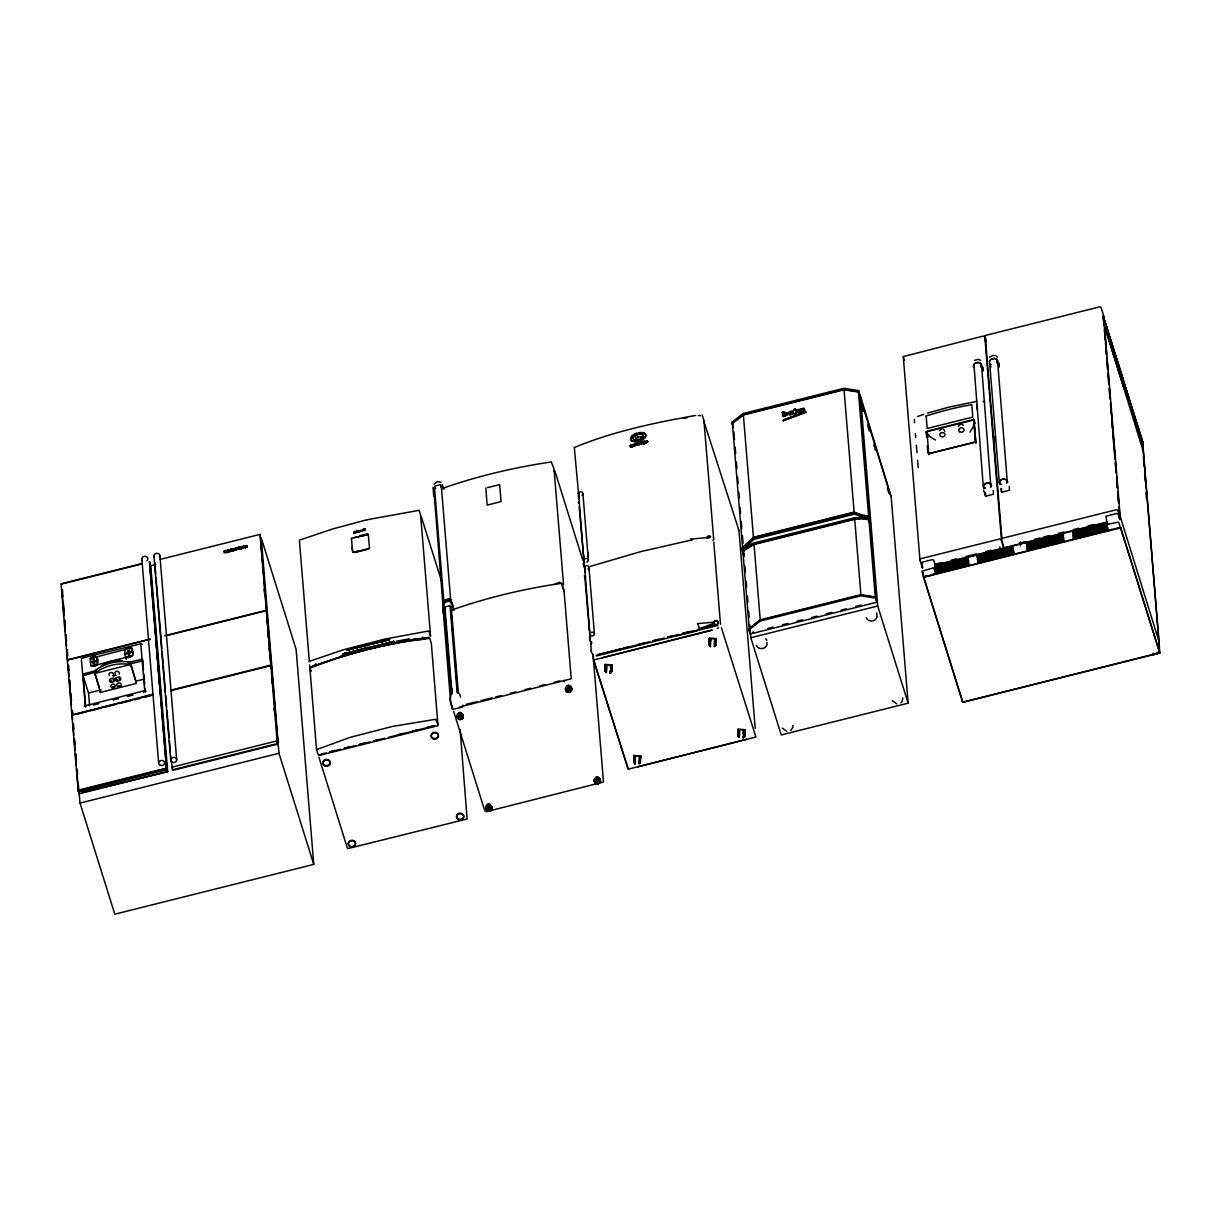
<?xml version="1.0" encoding="UTF-8"?>
<svg xmlns="http://www.w3.org/2000/svg" width="1221" height="1221" viewBox="0 0 1221 1221"><rect width="100%" height="100%" fill="white"/><g stroke="black" fill="none" stroke-linecap="round" stroke-linejoin="round"><path stroke-width="1.5" d="M585.088 572.374L584.6 566.697L584.783 572.267M635.683 444.154C632.219 445.39 636.233 442.643 636.095 445.131M636.141 444.719L635.653 443.971M643.543 444.169L643.696 443.788A1.664 0.839 -17.5 0 0 644.215 443.696L644.322 444.001A2.045 1.038 -17.5 0 1 643.543 444.169L643.879 441.147L644.627 440.964L643.986 441.926L644.688 441.163M579.365 503.495L578.403 502.365M605.601 670.894C605.799 675.991 606.806 664.178 605.845 667.353M714.941 641.59L715.262 640.43L715.628 645.466L715.75 638.842L709.66 638.491L709.813 646.291L710.225 640.14M738.43 735.698C738.568 740.628 739.667 729.639 738.69 731.99M633.287 445.146L634.355 445.894M579.029 502.915L578.8 502.365M584.63 575.656L585.103 577.716L584.371 575.64M581.913 495.177A2.167 1.847 -4.7 0 0 581.822 492.032A2.167 1.847 -4.7 0 0 578.586 493.605L583.882 561.156M606.089 670.955C606.257 677.792 607.554 662.637 606.333 667.215M610.317 667.215L610.653 666.025L610.759 672.817M738.919 735.744C739.041 742.292 740.353 728.571 739.254 731.41M630.677 445.421C633.989 444.307 629.96 447.435 631.99 445.268C635.225 447.832 628.021 446.642 631.44 446.917A3.297 1.679 -17.5 0 0 631.99 446.779L632.386 445.314M610.042 670.909L610.179 673.366M583.699 555.234L584.111 561.126A1.984 1.694 -4.7 0 0 584.401 561.95L583.546 562.973A15.11 12.927 -4.7 0 0 584.233 567.017M245.497 547.512L245.528 545.924M640.384 756.12L640.262 762.743L640.384 756.12L634.31 755.768L634.447 763.568L634.874 757.463M589.56 637.606L590.231 640.17L589.453 637.759M641.62 442.78L640.918 442.475L641.101 444.2L641.605 443.086M644.673 443.07L644.719 443.757M1020.344 545.802L1020.481 542.002M639.377 444.352C636.874 443.223 642.2 444.169 639.804 444.551A2.076 1.053 -17.5 0 1 639.163 444.703L638.583 444.703A1.633 0.824 -17.5 0 1 638.156 444.368A2.335 1.19 -17.5 0 1 638.125 444.001A2.228 1.129 -17.5 0 1 638.156 443.711L638.247 443.711M647.618 441.666L645.604 441.773L646.626 442.261M240.323 548.595L240.201 546.947L238.965 547.252L239.072 548.611M634.844 761.187L634.951 764.178L635.469 756.928M126.297 659.279L125.778 657.615L130.891 656.562A2.106 1.068 -17.4 0 0 132.83 654.96L132.402 648.931A2.534 1.282 -17.4 0 0 129.853 648.244L90.339 658.546M639.422 760.866L639.483 763.858L639.911 757.753L638.797 763.736M639.453 760.622L639.132 757.707M743.925 731.425L743.574 737.606L744.001 731.501M743.543 734.37L743.497 730.845L742.979 733.76M591.056 650.946C591.239 639.163 588.72 636.324 590.262 638.751M1154.15 654.487L1159.813 652.838L1142.612 441.62L1103.158 316.224M433.073 487.21L433.73 495.985M1159.37 646.001L1142.474 441.361L1103.158 316.239L1104.15 325.03M92.247 659.432L94.399 658.653M578.662 498.382L578.54 492.887L578.54 498.565M589.27 629.12L590.17 634.92A1.984 1.694 -4.7 0 0 590.46 635.744L589.835 637.133A15.049 12.866 -4.7 0 0 590.354 640.506M743.528 734.66L743.07 738.14L742.856 736.919M713.69 539.3L712.85 540.415M805.967 412.011L783.607 419.871L783.241 420.833M149.695 567.017L149.969 563.263L166.941 769.734L78.526 791.864L76.648 769.138M715.262 644.093L714.85 646.581M583.974 559.813L583.623 562.866M639.88 436.92L640.704 436.889M633.043 446.565L632.982 444.475L632.264 445.283M634.355 761.187L633.791 762.347L633.943 755.478L640.689 755.86L640.415 762.362M610.622 670.97L610.225 673.366M632.341 445.573L630.799 446.627A1.633 0.839 -17.5 0 1 630.387 446.291L630.295 446.001A2.289 1.16 -17.5 0 1 630.295 445.741A1.694 0.87 -17.5 0 1 630.601 445.253L630.967 444.993M589.285 629.563L584.737 575.656M93.101 662.911L94.917 662.576M93.559 658.867L94.154 659.401M710.347 641.697L710.729 639.545M1119.092 506.898L1119.611 514.529L1158.531 639.987M591.071 644.078L590.598 641.208M234.325 548.58L236.981 548.458L235.622 548.504M457.097 716.681L457.387 714.499L460.515 713.095L462.591 714.071L463.324 717.261L462.118 719.077L459.798 719.657L457.081 716.513M487.286 810.851L485.729 808.012C490.811 795.634 496.123 817.795 485.821 809.233L485.668 806.974L485.821 809.233M566.987 688.446L568.192 687.286L570.268 687.454L571.749 689.056L571.428 691.117L569.505 692.414L567.124 692.185L565.552 689.392M595.772 783.699L594.261 780.845L595.772 783.699C599.023 785.393 602.09 781.028 599.694 778.433M605.219 664.438L605.051 671.306L605.219 664.438L611.965 664.819L611.843 671.733L611.66 665.079L605.57 664.728L605.219 668.009M611.66 665.079L611.523 671.718L611.965 664.819M634.31 755.768L634.218 762.316M640.323 759.218L640.689 755.86M709.309 638.201L709.142 645.07L709.309 638.201L716.055 638.583L715.888 645.451L715.582 644.032M709.66 638.491L709.538 645.115L710.164 640.109M715.399 642.109L715.75 638.842M715.689 641.941L716.055 638.583M744.779 729.624L744.657 736.522L744.779 729.624L738.033 729.242L737.927 736.141M744.474 729.883L744.352 736.507L744.474 729.883L738.4 729.532L738.262 736.156L738.033 729.242M1159.919 652.716L962.835 702.304L923.534 576.648M487.973 808.424C489.728 803.204 488.079 813.155 486.858 805.188M634.126 445.177L635.515 444.49M584.081 566.346L583.928 564.026L584.172 566.376A15.049 12.866 -4.7 0 1 583.76 563.339L584.233 561.294M590.14 639.636L589.957 637.255M635.729 438.08L636.721 437.729A5.723 2.915 -17.5 0 0 636.706 437.5L636.95 437.591M717.261 623.855A2.213 1.893 -4.7 0 0 717.078 620.68A2.213 1.893 -4.7 0 0 713.781 622.191L697.496 623.626L699.908 629.242L713.4 624.19A2.076 1.77 -4.7 0 1 713.11 623.107L713.812 622.527L713.43 624.175M1143.161 450.122L1142.474 441.361L1103.876 318.376M309.34 661.675L299.374 540.155L333.302 528.769L366.972 519.764M309.279 661.4L343.254 649.786L385.149 639.01L428.052 631.089L429.044 631.364L430.555 636.172M232.173 548.946L232.005 550.015L233.776 548.55L233.974 550.518L232.89 550.778L232.753 549.419L232.463 550.885L231.105 549.862L231.196 551.068C220.055 553.617 230.113 552.991 228.266 550.396L228.113 551.312M1142.948 450.29L1104.807 326.663L1123.763 387.362M226.389 551.388L225.137 551.465M236.523 548.855L235.607 548.84M318.132 754.471L316.529 749.633L309.89 668.131L335.439 658.577L368.94 648.962L401.953 642.093L429.716 638.278L431.349 643.467L437.927 724.923M316.529 749.633L350.381 737.286L392.277 726.48L435.729 719.291L438.034 724.755M225.015 552.182L223.977 551.816M1159.248 650.778L1159.782 653.006L1120.542 527.716L1117.826 528.388L1120.71 527.823L1159.126 650.869M451.968 604.166L450.763 601.892C448.885 597.878 443.681 598.916 442.78 604.517M985.851 339.957L984.782 336.401L985.622 335.378L1099.678 306.837L1100.991 307.31L1103.708 315.827L1120.39 518.727L1117.795 510.424L1116.36 509.737L1002.304 538.278L1001.479 539.545L1004.089 547.832L1107.462 521.962M589.941 634.951L584.661 567.414A2.167 1.847 -4.7 0 1 587.896 565.827A2.167 1.847 -4.7 0 1 587.988 568.986M583.44 554.67L579.212 506.913M82.692 657.966L140.781 643.803L144.704 690.674L85.333 705.769L81.364 659.065L82.738 657.768M583.256 564.651L583.882 566.3L583.638 563.308L584.157 566.01L583.882 565.231M585.088 576.709L585.012 575.747L585.057 577.884M590.308 638.14L590.048 637.362L590.354 638.324M610.927 667.322L610.821 672.786M635.149 757.646L635.378 756.822M91.407 658.134C99.206 650.457 100.641 668.482 92.613 666.132A1.74 0.885 -17.4 0 1 90.858 665.659L90.69 665.491M96.963 660.698L90.43 662.331L96.688 660.683M132.646 651.755C114.789 658.943 136.05 646.199 132.616 654.609A1.999 1.023 -17.4 0 1 130.754 656.135C123.535 662.911 121.917 645.894 129.914 648.488A2.411 1.236 -17.4 0 1 132.356 649.145L132.402 648.931M93.132 659.523L93.59 659.645M714.499 640.43L714.148 646.458M589.911 637.026L590.308 635.103M633.867 762.301L633.943 755.478M783.821 416.376L787.438 414.392M430.57 636.095L420.619 515.079L419.108 510.332L366.972 519.764M1142.215 441.727L1141.849 439.27M457.616 717.475L458.623 719.352M566.101 690.323L567.124 692.185M632.402 446.52L632.371 445.451M487.515 808.088L487.24 804.593M598.229 781.165L595.97 780.967L595.726 777.441M357.57 531.898L358.104 530.601C359.111 535.729 358.623 528.678 361.233 530.952M785.82 414.881C782.615 417.033 787.362 414.56 785.042 413.431M228.083 551.236L228.251 550.35L228.541 551.205M226.831 552.304L227.274 550.183L229.06 549.725L229.914 551.388M232.463 550.885L232.753 549.419M243.986 546.275L244.032 547.359M360.103 530.937L361.233 530.799M360.119 530.86L360.226 531.104A7.662 3.999 -17.6 0 1 360.348 530.738L360.241 530.448A7.647 3.984 -17.8 0 0 360.058 530.814A6.456 3.358 -17.9 0 0 359.92 531.257M452.793 605.402L450.61 599.984L448.916 599.19C443.864 598.626 445.68 603.586 443.131 606.425M631.12 445.787L632.142 446.749M643.421 442.124L642.277 442.292L642.918 443.742L643.177 441.987L640.918 442.475L641.681 442.506M359.371 531.761L361.019 530.662M638.125 443.192L637.454 443.956M645.421 441.453L644.963 442.048A2.335 1.19 -17.5 0 0 644.963 442.338L647.573 441.926L646.703 442.811A2.076 1.053 -17.5 0 1 646.077 442.964L645.497 442.964A1.633 0.824 -17.5 0 1 645.07 442.628A2.335 1.19 -17.5 0 1 645.039 442.246A2.228 1.129 -17.5 0 1 645.054 441.971L646.581 441.575M645.054 442.628L645.039 441.849M354.456 532.478L355.799 532.661L354.899 532.127A4.136 2.152 -17.5 0 1 354.99 532.417L354.639 531.837A6.334 3.312 -17.4 0 0 354.273 532.722L353.693 532.875A7.601 3.968 -17.5 0 1 353.953 532.112L354.884 531.41A6.716 3.51 -17.5 0 1 355.708 532.371M453.937 610.469L452.136 603.937L449.114 600.808C442.506 600.488 441.804 609.035 443.467 613.736L450.61 701.678L452.625 708.104M458.577 716.117L458.394 713.583M487.24 807.615L488.186 803.952M595.726 780.463L595.543 777.93M803.25 410.424L801.724 410.958L801.556 409.691M451.236 693.299L450.045 699.847L452.304 709.462L462.545 707.066L463.125 705.189M585.088 577.121L585.073 578.159L584.89 575.717M443.895 602.045L434.462 487.347L434.966 486.004L440.064 484.722L441.285 485.637L450.854 602.212M440.781 486.996L441.285 485.637M451.404 693.314L444.413 608.317L444.902 606.974L450.015 605.692L451.221 606.608L458.363 693.497M450.732 607.966L451.221 606.608M633.623 445.619L633.714 444.475M443.711 601.755L443.895 603.372M566.208 691.513L565.491 688.339L566.727 686.523M583.699 560.668L583.836 559.539M457.432 714.468L457.707 718.665M458.745 715.079C457.707 718.711 464.255 716.651 461.446 713.354M461.019 719.566L460.928 718.375C465.399 713.751 461.813 719.642 458.531 718.116M485.744 808.195L486.95 806.379L489.27 805.799L489.178 804.608M488.385 806.562L488.553 808.531L489.743 808.333L490.109 804.853M491.59 809.767L491.208 805.585L491.91 807.722M565.582 689.529L566.788 687.728L569.108 687.148L569.017 685.958L566.697 686.507M567.231 687.927C567.979 692.597 571.916 687.423 568.635 685.24M569.978 686.721L568.223 687.896L568.391 689.911M568.833 687.85L568.986 689.834L570.115 688.201M567.017 690.964L569.398 691.178L571.306 689.88L571.581 687.835L570.146 686.263M594.566 778.815L594.856 783.012M594.23 781.028C597.451 774.251 604.273 784.172 595.68 782.463M598.031 779.12C597.527 783.531 600.152 778.815 597.466 778.708L597.283 776.754M600.076 782.615L600.35 780.387M584.065 565.827L584.111 565.186M584.874 576.159L584.92 576.495M578.281 493.192L578.495 493.162A1.984 1.694 -4.7 0 0 578.662 493.788M641.407 436.736L640.628 436.752M973.931 364.407L983.302 486.92M980.951 366.3L981.379 365.338M981.104 366.422L980.814 363.553M989.361 361.431L989.956 360.409M997.114 362.408L997.511 360.409L995.909 358.913M983.424 485.989L984.706 484.188A4.93 4.212 -4.7 0 1 988.583 483.211L990.735 484.157M990.872 486.92L981.501 364.423L979.883 362.927M1006.882 482.906L1007.478 481.883M637.637 443.864L638.064 443.421M638.217 443.528L638.156 444.368M641.62 442.521L641.101 444.2M351.373 538.751L352.167 538.095M450.763 601.892L450.747 599.877L448.977 599.068M90.232 658.638L90.842 665.262A1.633 0.839 -17.4 0 0 92.506 665.704L97.237 664.972L96.566 656.837M799.999 409.997L800.625 409.096M1159.782 653.006L962.697 702.197M637.316 445.161L636.37 443.62L638.262 443.421M596.26 655.189L596.26 656.013L717.78 625.473L717.2 624.786M787.377 414.713L785.011 416.147M633.974 444.703L633.958 445.07M583.882 562.988L584.645 562.103M981.638 366.315L981.073 367.323L981.745 366.086M997.084 363.309L997.755 362.088M990.75 486.782L991.605 485.714M990.887 486.752L991.345 485.729M1006.776 482.768L1007.798 481.73M237.057 549.557L236.721 548.748M369.353 548.305L355.052 552.289M351.556 538.782L352.32 538.156M640.643 444.017L639.27 444.154M223.855 551.205L226.511 551.068L225.015 551.022M645.161 441.971L647.374 441.346M720.482 624.221L713.766 542.032M939.743 430.586L940.139 429.975A2.534 2.167 -4.7 0 1 941.467 429.197M959.065 429.304L959.462 428.693A2.534 2.167 -4.7 0 1 962.377 427.96L963.064 428.296A2.625 2.244 -4.7 0 1 963.842 430.815L962.117 432.188L959.843 431.807M1117.764 527.976L923.549 577.167L926.296 575.9M639.835 443.91L639.712 444.261A2.076 1.053 -17.5 0 1 639.087 444.49M634.462 445.665A1.984 1.007 -17.5 0 0 634.996 445.543L635.439 445.116M355.799 532.661A6.716 3.51 -17.5 0 0 354.975 531.7L354.044 532.402A7.585 3.968 -17.5 0 0 353.785 533.165M644.657 443.559L644.505 440.995M965.613 701.678L962.789 702.228L962.026 700.152L923.503 576.968L923.198 572.603M346.932 650.167L349.847 649.251C353.006 646.687 392.964 639.422 389.667 639.621M969.947 432.142L973.366 426.541L974.022 420.726M983.119 367.246L983.256 370.986M999.144 363.232L999.282 366.972M993.253 490.46L993.421 494.246L985.652 496.184L983.561 490.109M1009.263 486.446L1009.431 490.232L1001.663 492.185L1001.159 488.476M93.986 659.538L93.193 659.218M999.678 483.76L1001.159 484.172M640.582 443.803L639.728 444.352A1.954 0.992 -17.5 0 1 639.102 444.383L638.766 444.52M804.715 410.561L801.22 411.92M634.615 445.299L635.485 444.795L634.401 444.322M805.814 412.118L783.058 420.497M445.329 600.106L442.979 604.517L443.33 611.996M868.665 516.422L861.538 515.323L854.151 512.499L753.479 537.698L742.612 547.97L732.386 423.565L743.375 414.987L844.047 389.774L858.439 392.002L859.569 395.604L869.795 520.024L868.665 516.422L858.439 392.002M434.081 484.004L437.347 481.639L441.086 482.249M636.553 445.344L636.37 443.62L637.377 443.742M707.859 537.881L710.073 537.515A2.213 1.893 -4.7 0 0 707.493 537.927M1142.764 445.344L1142.429 441.651M999.999 483.608L999.846 483.653M630.677 445.177L630.601 445.512A1.816 0.916 -17.5 0 0 630.357 445.955A2.289 1.16 -17.5 0 0 630.372 446.214M797.42 409.661C791.773 414.209 803.876 405.403 797.069 411.492L798.351 412.026M989.544 357.28L993.024 355.372L995.771 355.723M973.793 364.438L974.785 363.568A5.143 4.396 -4.7 0 1 978.738 362.545M989.804 360.439L990.796 359.554A5.143 4.396 -4.7 0 1 994.749 358.547M790.872 730.402L792.963 727.243L792.826 725.427M900.839 702.869L902.258 701.465L902.807 697.893M457.478 715.689L459.691 714.407L459.539 712.438M458.699 715.079L459.707 714.438M487.194 809.615L489.575 809.844L491.498 808.577M599.114 782.142L599.984 781.425M695.649 415.445C654.7 422.725 612.209 431.654 574.328 447.542L578.464 492.933M632.417 445.696L631.501 446.398M792.856 411.355L793.207 412.896C783.913 415.476 796 412.301 792.093 414.377M433.959 491.33L443.65 613.736M638.812 443.65L640.75 443.635L638.797 444.398M803.052 410.867L803.082 409.172L801.831 409.508M554.288 584.508L559.691 582.234L562.332 584.081M485.943 811.767L603.479 782.005L593.04 654.349L593.574 660.118L628.143 768.971L593.62 659.996L711.965 629.975M733.287 427.487L731.867 422.329L743.085 413.522L843.955 388.278L858.638 390.598L859.935 395.787L858.638 390.598M731.959 423.458L743.177 414.652L841.467 390.048L844.047 389.407L858.729 391.727M742.841 551.007L742.2 547.878L753.265 537.377L854.135 512.118L861.629 514.941L868.97 516.132L870.268 521.336M742.292 549.007L753.357 538.507L854.227 513.263L861.736 516.086L869.062 517.277L869.749 519.246L870.451 523.595L869.154 518.406L861.828 517.216L854.593 517.78L753.723 543.024L747.954 545.711M742.383 550.137L743.803 555.296L742.383 550.137L753.891 539.331L854.257 514.209L868.207 518.055L869.031 520.741M742.475 551.266L748.046 546.84L753.83 544.154L852.121 519.551L861.904 518.345L869.245 519.535M748.839 628.739L760.057 619.932L860.912 594.688L875.61 597.008L876.907 602.197L753.128 633.302L750.259 633.897L749.496 631.883L748.839 628.739L748.931 629.868L760.149 621.077L861.019 595.817L875.701 598.137L876.907 602.197M800.365 409.462L801.373 408.684M246.505 545.512L246.963 547.267L245.711 547.435M745.115 547.985L743.467 549.282L743.91 550.732M750.396 632.447L749.267 628.846L742.887 551.358L754.029 544.49L854.7 519.291L861.828 518.711L868.94 519.81L870.069 523.412L876.281 598.992M749.267 628.846L760.256 620.268L859.096 595.527M795.833 412.21L799.633 412.561L795.833 412.21L795.97 413.476L794.291 413.766L795.97 413.476M90.736 658.088L90.4 658.821L91.483 657.768M95.742 670.115L96.734 669.383A41.071 35.134 -4.7 0 1 127.182 661.767L128.464 661.935A3.037 2.595 -4.7 0 1 130.876 663.766L136.477 683.394L100.366 692.429L94.75 672.817A3.037 2.595 -4.7 0 1 95.742 670.115L95.94 672.45A3.037 2.595 -4.7 0 0 94.948 675.137M783.287 420.207L805.188 411.675M94.215 659.065L92.155 659.432M128.174 650.869L127.289 650.961M636.675 437.454L635.79 437.545M129.212 654.639L129.853 654.914M84.218 706.226L85.195 705.555M641.925 442.551L642.628 442.582M129.594 650.228L128.739 650.488M639.041 443.513L640.002 442.979M792.582 413.919L789.59 414.835M791.727 413.522L790.613 413.919M92.521 659.401L92.567 659.599M936.125 574.053L933.577 567.826L921.916 571.169L923.671 577.182L1120.466 527.915L1118.604 522.1L1106.577 524.526L1108.012 531.028M635.592 445.283L635.057 445.757A1.984 1.007 -17.5 0 1 634.523 445.879L633.913 445.558M93.025 664.01L93.773 663.278M347.008 650.106L389.301 639.483M974.45 360.363L978.433 359.371L980.692 360.363M638.171 437.087L637.56 437.24A4.548 2.32 -17.5 0 1 637.637 437.561L637.591 437.423A4.548 2.32 -17.5 0 0 637.545 437.164L638.125 436.95M236.843 549.557L234.325 549.74L235.5 549.465M914.453 419.414L914.514 422.71M805.601 412.347L783.363 420.787M790.201 412.423L791.62 412.637L789.926 412.622M310.714 670.741L309.539 665.033M239.896 548.824L237.515 549.129M801.007 409.004L801.419 408.806A3.022 1.542 -17.4 0 1 802.762 408.409L803.998 408.394M632.173 446.504L631.486 446.688M635.454 445.36L634.966 445.436A1.877 0.946 -17.5 0 1 634.462 445.558L634.142 445.696M789.392 411.904L791.574 411.263M748.671 546.398L752.304 544.749M459.31 713.201L458.302 714.88M489.163 808.531L489.545 806.272M596.26 779.013L596.687 776.785M784.019 413.064L786.873 412.698A1.954 0.992 -17.4 0 1 787.347 413.247L787.469 414.514M485.836 488.049L487.133 505.112L501.037 501.633L499.664 484.645L487.53 487.606M784.264 415.735L784.065 413.736L785.515 413.568M445.482 601.999L449.084 601.098M244.612 545.985L246.23 545.619M644.245 443.788L644.367 443.742A1.77 0.9 -17.5 0 1 643.635 443.94M226.099 552.319L225.32 552.579M646.809 442.414L646.596 442.506A1.954 0.992 -17.5 0 1 646.001 442.643L645.833 442.78M234.814 548.443L236.676 548.061M313.095 665.933L353.342 652.563M699.068 628.769L714.056 623.321A2.213 1.893 -4.7 0 0 715.063 624.084M917.49 416.514L923.793 414.346M589.041 569.459L589.361 570.436M441.849 488.614C477.335 476.114 514.102 467.46 551.312 461.935L554.029 469.032L563.568 584.905M646.245 441.33L646.901 441.834L646.397 441.254M451.831 609.996C487.316 597.496 524.084 588.843 561.278 583.317L564.01 590.415L571.23 678.8L459.691 706.959M642.979 432.936A7.906 4.029 -17.5 0 1 643.024 439.468A7.906 4.029 -17.5 0 1 631.349 440.628A7.906 4.029 -17.5 0 1 636.736 433.562L636.66 433.211A7.906 4.029 -17.5 0 0 631.944 440.781A7.906 4.029 -17.5 0 0 644.749 437.561A7.906 4.029 -17.5 0 0 639.026 432.616L639.132 432.951M590.369 566.376L640.994 551.556L692.628 539.774M635.149 440.171A5.235 2.671 -17.5 0 1 633.333 437.774A5.235 2.671 -17.5 0 1 637.255 434.813L637.072 433.165M631.303 445.1L632.982 444.475L633.15 446.047M638.446 436.66A5.311 2.701 -17.5 0 1 638.491 436.95L638.705 436.904M791.483 414.499L790.018 414.819M784.538 412.988L786.904 412.835A1.954 0.992 -17.4 0 1 787.377 413.37M927.502 413.156L948.58 407.204L976.708 401.388M342.765 654.181L394.001 641.346L342.75 654.166L368.162 647.099M377.243 647.038L372.023 648.244L386.95 644.81L353.48 653.113L309.676 667.246M245.253 547.588L246.963 547.267M236.202 549.832L234.63 550.091M239.347 549.053L237.942 549.297M634.859 445.482L634.157 445.268M639.102 442.902L640.46 443.086M644.551 441.559L644.123 443.086M645.604 441.941L647.451 441.269M355.28 647.985L347.237 650.198L389.362 639.651L356.7 647.603M365.094 649.969L350.168 654.013L353.48 653.113M1154.135 654.487L1153.219 654.715L1153.112 653.204M717.399 628.479L718.62 627.67M353.724 537.698L368.391 534.523M368.742 548.992L354.945 552.426M637.576 766.91L755.875 736.996L721.397 627.731M637.606 437.713L637.866 437.805M632.295 444.871L633.043 444.688M640.689 443.421L638.675 443.818L640.75 443.635M646.077 442.414L647.603 441.681L645.482 442.643M598.168 654.548L620.146 649.038M623.794 648.092L629.288 646.718M638.43 644.398L643.94 643.04M653.082 640.704L658.577 639.346M667.719 637.011L673.214 635.653M682.371 633.317L687.866 631.959M700.671 628.708L711.66 625.961M597.969 654.777L649.725 641.727M653.113 640.857L664.331 638.049M667.795 637.24L678.784 634.386M682.432 633.546L693.421 630.784M697.069 629.868L717.215 624.633M712.026 630.25L602.365 657.707M746.489 739.361L628.388 769.123M142.109 563.522L61.05 583.806L78.144 790.643L166.56 768.513L149.588 562.042M61.172 584.172L142.216 563.888M160.18 559.386L260.119 534.371L278.083 743.986L172.604 770.39L170.681 755.875M150.259 565.872L155.8 564.484M230.128 551.343L229.975 549.496L231.563 549.099L232.005 550.015M237.408 547.771L238.644 547.466L237.5 548.87M240.873 548.794L240.72 546.947L241.743 546.687L241.895 548.534L240.873 548.794L240.674 546.825L242.506 547.344L243.437 546.138L243.62 548.092L241.834 547.695M227.304 550.305L229.06 549.725M232.219 549.084L233.776 548.55M240.201 546.947L238.965 547.252M225.107 550.992L226.16 550.549M245.589 546.275L246.673 545.573M245.39 546.504L246.825 545.97M783.851 416.498L782.661 416.62L782.279 412.24L783.913 411.828L784.05 413.202M793.925 409.325C797.74 407.845 790.567 410.729 794.337 413.888M225.03 552.075L224.206 552.838M783.958 411.965L782.279 412.24M231.105 549.862L231.242 551.205L228.113 551.984M232.417 550.763L231.7 551.083M240.827 548.656L241.895 548.534M242.536 548.366L243.59 547.97L243.437 546.138L242.399 546.382M790.353 414.041L793.207 412.896M891.177 496.779L860.454 396.169L860.744 399.588L859.676 399.847L860.79 400.152L877.701 605.982L908.134 703.174L781.242 734.935L750.808 637.744L749.77 624.877M357.265 531.12L355.677 531.776L357.188 531.089M362.484 530.311L361.706 531.181L362.362 529.624M362.866 529.41L363.064 530.83M363.766 529.181L365.354 528.785L363.873 529.731M357.661 532.188L358.104 530.601M361.324 530.952L360.134 530.814M362.973 530.54L363.461 529.258M356.853 532.387L356.685 531.211M365.048 530.341L364.881 529.166M975.136 423.473L974.037 419.917L926.19 431.868L927.853 437.179M149.924 639.071L67.323 660.027L150.214 639.285M164.698 635.775L266.499 610.286M166.453 635.622L266.392 610.607L270.909 665.613L170.971 690.628M132.585 651.907L125.626 653.662M928.601 453.815L974.831 442.292M928.677 453.632L975.381 441.941L973.61 418.864M128.754 654.517L128.388 655.28M93.941 663.675L94.826 663.69M92.567 666.01L130.754 656.12M129.533 662.255L142.231 659.203L143.3 662.637M89.591 705.967L88.523 693.024L101.175 689.85M135.5 681.257L144.536 678.998M93.407 704.975L98.794 703.632M113.126 700.03L118.513 698.687M127.472 696.443L132.86 695.1M152.594 694.322L71.841 715.048L152.9 694.764M171.047 690.094L271.001 665.079M75.641 714.499L86.691 711.736M90.385 710.805L101.435 708.043M105.113 707.127L116.163 704.349M119.856 703.433L130.906 700.671M134.585 699.74L140.11 698.366M143.803 697.435L151.175 695.588M934.828 564.27L942.078 562.454M951.159 560.195L956.592 558.836M965.674 556.562L976.556 553.846M985.637 551.587L991.07 550.228M1019.718 543.009L1025.258 541.62M1034.492 539.3L1040.033 537.927M1043.711 536.996L1049.251 535.607M1058.485 533.302L1064.025 531.913M1073.259 529.609L1078.799 528.22M1088.033 525.9L1093.573 524.511M935.484 565.018L1003.693 548L1001.098 539.697L999.663 539.01L920.771 558.684L919.947 559.951L922.542 568.253L922.069 562.606M934.645 565.537L1107.478 522.283M934.767 566.895L967.917 558.592L968.833 561.492M977.151 556.288L1013.064 547.298L1013.171 548.641L977.273 557.631L977.151 556.288L978.067 559.187M1107.584 523.626L1072.618 532.387L1072.725 533.73L1107.691 524.984M934.874 568.238L968.024 559.935L967.917 558.592M934.981 569.596L968.146 561.294L969.047 564.194M1013.277 549.984L977.38 558.974L977.487 560.332L1013.399 551.343L1013.277 549.984L1014.193 552.884M1026.815 546.611L1063.598 537.393L1063.705 538.751L1026.922 547.954L1026.815 546.611L1027.716 549.511M1105.967 526.785L1072.832 535.088L1072.938 536.431L1107.92 527.686M935.088 570.94L968.253 562.637L968.146 561.294M676.968 635.744L696.947 630.723M935.21 572.298L968.36 563.995L968.482 565.338L931.638 574.557M1108.027 529.029L1073.061 537.789L1073.167 539.133L1111.827 529.456M166.453 768.146L78.022 790.277L79.121 793.787L167.674 771.626L150.793 566.33L149.466 561.675L166.453 768.146L167.674 771.626M171.612 767.246L277.091 740.842L260.119 534.371M81.99 792.475L167.552 771.657M174.374 769.352L275.122 744.138M278.251 744.551L277.167 744.81L276.541 737.255M767.704 628.494L773.198 627.121M782.371 624.831L787.866 623.443M797.023 621.153L802.533 619.78M811.69 617.49L817.2 616.101M826.358 613.812L831.852 612.438M841.025 610.149L846.519 608.76M855.692 606.471L861.187 605.097M466.315 704.319L477.319 701.556M480.982 700.64L492.002 697.878M495.665 696.962L501.175 695.588M510.347 693.284L515.842 691.91M525.015 689.606L530.525 688.232M539.697 685.927L545.207 684.554M554.38 682.249L559.874 680.875M80.021 803.082L278.968 753.281L261.279 538.079L296.077 649.19L313.766 864.392L114.805 914.193L80.021 803.082L78.19 782.432M750.808 637.744L877.701 605.982M329.594 751.846L335.119 750.457M344.322 748.152L349.847 746.779M359.05 744.474L364.575 743.085M373.794 740.781L379.319 739.407M397.725 734.798L403.251 733.409M412.454 731.104L417.979 729.731M427.182 727.426L432.707 726.037M320.65 754.303L326.16 752.914M329.823 751.999L340.842 749.251M344.505 748.32L355.525 745.573M359.188 744.657L370.207 741.895M373.87 740.979L384.89 738.217M388.553 737.301L434.447 725.808M437.881 725.717L318.635 755.555L321.688 754.456M353.846 537.774L368.223 534.645M703.891 421.352L738.934 530.357M984.08 488.095L985.149 488.186M353.235 552.457L361.019 550.579L353.22 552.457M583.852 565.064L584.142 565.964M359.798 535.729L367.46 533.882M225.046 550.702L225.87 550.549M309.691 668.04L310.577 670.863M113.232 676.007L116.087 675.411M383.379 645.039L413.873 639.392L429.273 637.866M244.002 547.222L245.299 547.725M386.813 642.811L394.001 641.361M383.486 645.604L413.95 639.972L424.939 639.194M593.62 656.242L591.117 651.281M637.286 434.798L637.148 434.447A5.235 2.671 -17.5 0 0 634.035 439.468A5.235 2.671 -17.5 0 0 642.521 437.332A5.235 2.671 -17.5 0 0 638.72 434.05L638.842 434.417A5.235 2.671 -17.5 0 1 643.238 436.675A5.235 2.671 -17.5 0 1 636.919 440.262M145.497 696.001L149.221 695.314M235.577 548.382L236.752 548.87M396.245 641.284L409.34 638.827M801.648 411.904L802.548 411.752M413.873 639.392L429.212 637.331M631.288 447.054L631.516 447.237A3.419 1.74 -17.5 0 0 632.081 447.1M973.778 419.49L926.937 431.227L928.815 454.807M553.922 470.848L554.96 471.245L582.783 560.088M710.668 536.523A2.213 1.893 -4.7 0 0 706.822 537.652L690.582 539.087L691.452 539.545M859.187 518.345L861.599 518.131M1103.616 324.755L1104.822 326.862M1119.611 519.261L1118.97 506.73M752.563 632.142L753.372 632.081M458.592 713.095C459.447 722.863 458.959 709.996 460.515 717.032M599.847 779.624L598.794 777.762L596.443 777.518L594.535 778.815L594.627 780.021M683.378 418.147L687.057 417.933M235.256 549.374L234.34 549.145M422.634 637.072L422.725 637.896M235.851 549.404L234.447 549.191M140.995 644.123L142.185 644.215M246.535 545.634L243.986 546.81M792.337 411.279L789.346 411.782L788.415 414.255M801.266 412.042L800.014 411.218M136.477 683.394L131.059 666.101A3.037 2.595 -4.7 0 0 128.648 664.255L127.381 664.087A41.071 35.134 -4.7 0 0 96.932 671.718L83.104 675.732L85.699 707.157M1104.074 318.437L1103.158 316.239L1123.076 379.059L1123.778 387.423M962.026 700.152L962.789 702.228M569.001 685.927L570.161 686.233M463.247 716.208L460.317 714.361L460.149 712.408M983.042 401.404L984.721 401.862M803.952 408.257L804.914 410.119M996.015 358.882L994.688 358.592A4.93 4.212 -4.7 0 0 990.796 359.554M980.005 362.896L978.677 362.591A4.93 4.212 -4.7 0 0 974.785 363.568M896.794 703.891L892.23 700.549M786.828 731.41L782.249 728.067M1119.672 515.201L1120.008 519.291M631.272 446.657L630.57 446.81M1001.464 492.109L1001.357 488.553M647.298 441.132L647.664 441.895M799.633 412.561L797.069 411.492M1121.382 529.899L1120.71 527.823L1117.795 528.22M935.484 440.033L929.654 436.538L926.144 431.685L926.632 437.21M347.71 848.626L467.124 818.97L460.103 729.364M943.039 429.243L943.741 429.578A2.625 2.244 -4.7 0 1 944.688 431.41M630.708 446.276L630.387 445.924A2.183 1.114 -17.5 0 1 630.387 445.665M990.17 364.179L991.238 364.774M983.989 487.622L985.042 488.217M1122.938 378.815L1104.425 322.069L1142.291 442.964M155.739 637.896L160.256 692.918M90.43 662.331L96.902 660.851M930.295 575.518L929.486 575.732M999.846 483.791L1000.93 484.401M983.989 487.79L984.92 488.415M983.836 487.79L984.798 488.446M598.488 779.227L597.863 776.907M491.361 806.791L488.98 805.875L488.797 803.906M490.048 806.379L489.377 804.059M487.21 809.569L486.309 808.913L486.37 810.164M434.462 487.347L435.668 488.278M444.413 608.317L445.619 609.233M354.639 531.837L354.685 531.883A4.106 2.152 -17.7 0 1 354.899 532.127L354.731 532.142A6.319 3.312 -17.4 0 0 354.38 533.012M1103.326 316.331L1104.12 324.771M702.106 414.865L703.907 420.222L713.675 539.087M421.443 517.277L441.636 581.257M996.702 356.364L997.252 357.234M710.79 639.56L710.363 646.901L710.179 645.207M996.824 359.539L997.389 361.34M973.396 366.453L973.931 367.323M1007.264 480.998L1004.654 479.014A5.143 4.396 -4.7 0 0 1000.594 480.021L999.266 481.913L999.999 483.775M595.97 780.967L596.138 777.044M461.675 715.353L460.729 712.56M866.3 617.75C868.024 622.557 876.037 621.932 877.014 616.926L876.693 612.835M756.333 645.283C758.043 650.091 766.071 649.465 767.032 644.459L766.91 642.628M571.626 687.835L571.81 690.109M450.747 599.877L453.495 607.02M570.146 688.72L569.932 686.202M598.809 780.219L598.595 777.701M315.903 664.01L315.033 664.972L316.025 664.285M1157.05 653.662L1156.989 652.228M569.963 689.224L569.673 685.729M598.595 780.692L598.321 777.243M461.462 716.345L461.172 712.896M490.125 807.89L489.835 804.395M585.5 577.457L585.21 576.587M571.306 689.88L571.428 691.117M462.82 717.048L462.942 718.269M733.195 426.358L731.867 422.329M749.404 630.753L750.259 633.897M738.171 735.988L737.866 734.432M340.995 655.708L341.102 656.028M869.154 518.406L869.84 520.375M310.928 671.657L309.859 668.345M1104.822 326.923L1103.463 319.826M434.859 725.9L434.783 725.732M585.47 576.831L585.241 575.656M359.89 531.318L359.981 531.608A6.426 3.358 -17.3 0 1 360.119 531.104M442.323 484.569L443.834 489.392M459.584 693.864L460.592 697.099M1104.776 326.236L1123.747 387.118M1119.794 519.673L1118.024 514.026L1116.803 513.446L1105.905 516.285L1106.882 521.382M985.973 341.788L984.416 336.798L982.981 336.111L903.281 356.593L919.947 559.951M989.849 364.179L990.842 367.323M903.265 357.051L904.303 360.363M935.454 565.811L933.683 560.18L932.462 559.584L921.565 562.423L922.542 567.521M860.744 399.588L891.223 497.359L908.134 703.174M861.37 405.25L863.11 411.218M867.566 425.045L869.306 431.028M873.763 444.856L875.457 450.244M887.301 488.049L888.995 493.452M742.887 551.358L744.016 554.96M562.499 586.187L564.239 591.742M453.617 711.278L484.844 810.988M318.986 757.432L347.39 848.168M235.729 548.366L236.981 548.458M233.974 550.518L232.89 550.778M231.563 549.099L229.975 549.496M277.091 740.842L278.083 743.986M278.968 753.281L313.766 864.392M172.543 769.81L172.405 766.559M94.75 672.817L99.634 688.369M88.523 693.024L82.616 674.129L95.024 670.894L95.131 673.366L129.884 664.667L129.685 662.347M743.848 553.815L744.276 555.265M742.2 547.878L742.75 549.877M569.535 689.575L569.368 687.606M461.05 716.742L460.882 714.773M868.772 520.634L869.123 521.871M599.145 782.188L599.252 783.424M570.497 690.689L570.604 691.91M490.659 809.34L490.766 810.576M462.011 717.841L462.118 719.077M605.295 670.955L605.57 664.728M590.186 638.98L590.14 638.201M143.406 691.468L143.62 692.414M643.498 442.246L643.681 443.559M442.765 608.073L443.498 611.843M597.649 781.379L597.481 779.364M598.061 782.676L598.168 783.913M569.398 691.178L569.505 692.414M999.831 546.932L1000.304 550.686M642.856 442.964L642.918 443.742M364.27 529.319L364.453 530.494M356.089 531.364L356.273 532.539M1120.42 516.529L1119.214 514.499M1104.349 327.533L1106.531 353.968M1106.837 357.738L1107.768 369.063M1108.073 372.848L1109.004 384.172M1109.324 387.942L1110.255 399.267M1110.561 403.052L1115.063 457.799M1115.368 461.584L1116.299 472.909M1116.62 476.678L1117.551 488.018M1117.856 491.788L1118.787 503.113M1104.456 330.067L1105.081 339.575M1105.539 343.36L1106.333 354.777M1106.791 358.562L1107.584 369.978M1108.042 373.748L1108.683 383.272M1109.294 388.95L1109.92 398.473M1110.545 404.151L1111.171 413.675M1111.797 419.352L1112.423 428.876M1112.88 432.646L1113.674 444.078M1114.132 447.848L1114.926 459.279M1115.383 463.034L1116.025 472.573M1116.635 478.235L1117.261 487.774M1117.887 493.437L1118.512 502.976M997.511 360.409L1007.31 481.944M999.312 482.906L989.529 361.37M994.962 436.813L995.268 440.567M985.179 335.622L1001.861 538.522M984.782 336.401L1001.479 539.545M985.347 492.567L985.652 496.184L985.149 492.49M976.968 404.533L977.426 410.103M974.037 419.917L974.923 430.616M975.35 435.973L975.945 443.101M973.992 421.367L975.777 443.055M927.304 445.833L927.945 453.266M915.414 433.684L915.75 437.698M916.361 445.192L916.971 452.686M917.597 460.18L918.207 467.674M868.97 516.132L869.062 517.277M875.61 597.008L875.701 598.137M868.757 517.353L875.304 597.283L860.927 595.07L854.7 519.291M844.047 389.774L854.151 512.499M799.923 410.149L800.06 411.34M795.558 408.913L795.802 411.462M743.375 414.987L753.479 537.698M754.029 544.49L760.256 620.268M733.882 431.929L734.508 439.468M735.134 447.023L735.683 453.556M736.37 462.133L736.919 468.635M737.606 477.243L738.156 483.714M738.858 492.353L739.316 498.015M740.094 507.448L740.567 513.11M741.254 521.413L741.803 528.22M742.429 535.775L743.04 543.33M743.574 550.412L744.138 556.547M744.947 566.3L745.421 571.977M746.153 581.089L746.657 587.087M747.389 596.199L747.908 602.212M748.641 611.309L749.145 617.322M738.949 530.509L755.219 728.388M638.522 432.799L638.736 434.432M588.018 552.96L588.324 556.73M582.905 493.711L588.385 560.347M588.965 567.506L594.444 634.157M589.774 635.179L590.201 640.72M598.824 777.762L598.931 778.952M597.664 777.456L597.771 778.647M596.871 779.41L597.038 781.425L596.306 779.257M596.443 777.548L596.535 778.723M596.84 782.814L596.932 784.004M571.092 686.935L571.184 688.125M569.215 685.393L569.368 687.362M568.024 685.286L568.192 687.255M567.78 686.034L567.887 687.225M568.284 692.49L568.177 691.269M567.49 685.53L567.643 687.499M567.643 687.744L567.811 689.712L567.078 685.927M566.697 686.538L566.788 687.728M565.872 687.331L565.964 688.522M564.27 680.295L564.407 681.913M489.667 811.065L489.575 809.874L488.354 809.874L488.446 811.156M487.957 804.7L488.049 805.891M487.652 804.196L487.805 806.165M486.034 805.997L486.141 807.188M462.606 714.102L462.698 715.277M461.691 713.415L461.782 714.606M460.531 713.11L460.622 714.3L459.401 714.377L459.294 713.201M451.19 613.629L451.816 621.184M452.442 628.739L453.052 636.294M453.678 643.849L454.304 651.404M454.761 657.066L455.54 666.513M456.013 672.176L456.791 681.623M457.249 687.301L457.722 692.963M459.737 715.063L459.905 717.078M459.691 718.467L459.798 719.657M450.015 605.692L457.158 692.582M458.989 712.698L459.157 714.667M452.136 688.568L452.457 692.353M444.902 606.974L452.045 693.864M368.299 534.172L369.444 548M352.259 547.313L352.548 550.732M351.465 538.476L352.594 552.136M260.714 544.597L261.019 548.427M264.301 588.354L264.743 593.711M266.804 618.772L267.124 622.573M268.01 633.378L268.315 637.148M269.246 648.488L269.566 652.258M271.657 677.701L272.039 682.478M274.145 708.119L274.466 711.919M264.285 589.697L264.606 593.498M271.627 679.044L271.947 682.844M240.232 547.069L240.339 548.305M238.599 547.344L238.767 548.84M159.905 555.814L176.694 759.905A2.991 2.564 -4.7 0 1 172.192 762.209A2.991 2.564 -4.7 0 1 172.207 757.768A2.991 2.564 -4.7 0 1 176.694 759.905M154.792 562.637L155.723 574.038M156.013 577.518L161.844 648.397M162.118 651.693L163.049 663.064M163.248 665.46L165.43 692.032M165.69 695.268L166.667 707.066M166.941 710.424L169.139 737.163M169.429 740.735L170.375 752.197M153.922 555.952L170.696 760.027M141.85 558.959L158.638 763.049M143.483 669.963L142.735 660.805L130.876 663.766L131.059 666.101M143.788 673.626L144.689 684.599M144.994 688.262L145.284 691.925M132.356 651.51L132.127 648.809A2.305 1.175 -17.4 0 0 129.808 648.168M128.464 661.935L128.648 664.255M100.168 690.109L100.366 692.429M62.485 589.774L62.927 596.794M63.553 604.364L64.179 611.95M64.957 619.963L65.262 625.213M66.041 634.676L66.514 640.353M67.292 649.831L67.766 655.509M68.544 664.987L69.002 670.665M69.78 680.143L70.253 685.82M70.879 693.406L71.49 700.976M72.268 710.454L72.726 714.361M73.504 723.794L73.825 729.395M74.603 738.858L75.076 744.535M75.977 753.998L76.328 759.691M77.228 769.108L77.564 774.847M62.012 591.086L64.041 615.705M64.515 621.397L65.293 630.86M65.598 634.645L66.529 646.016M66.85 649.801L67.781 661.172M68.086 664.957L69.032 676.327M69.338 680.112L71.367 704.731M71.825 710.424L72.604 719.886M73.077 725.564L73.855 735.042M74.16 738.827L75.092 750.198M75.412 753.983L76.343 765.353M589.957 637.316L590.231 640.857M1143.467 456.73L1144.108 466.163M1144.626 473.702L1145.145 481.242M1145.909 492.551L1146.305 498.199M600.244 779.349L600.457 781.608M594.2 779.807L594.306 782.081M565.537 688.308L565.644 690.582M491.788 806.501L491.971 808.76M463.095 715.002L463.324 717.261M457.051 715.46L457.158 717.734M382.432 641.605L382.494 643.208L382.432 641.391M999.48 482.936L1000.716 480.174A4.93 4.212 -4.7 0 1 1004.608 479.197M991.299 485.958L990.872 484.004L988.644 483.012A5.143 4.396 -4.7 0 0 984.584 484.035L983.47 486.95M973.503 365.369L973.564 366.331M959.721 431.837A2.625 2.244 -4.7 0 1 958.928 429.334M958.622 426.511A2.625 2.244 -4.7 0 1 958.775 425.824L959.172 425.229A2.534 2.167 -4.7 0 1 962.087 424.496L962.774 424.832A2.625 2.244 -4.7 0 1 963.323 425.335M360.226 530.448A3.205 1.679 -17.4 0 1 360.516 530.723M360.332 530.738A3.205 1.679 -17.6 0 1 360.607 531.013M457.371 818.36A3.632 3.098 -4.7 0 1 459.096 813.323A3.632 3.098 -4.7 0 1 463.705 816.62A3.632 3.098 -4.7 0 1 458.18 818.94M435.989 738.323A3.632 3.098 -4.7 0 1 431.181 735.21A3.632 3.098 -4.7 0 1 436.569 732.661A3.632 3.098 -4.7 0 1 436.935 737.866M350.961 846.382A3.632 3.098 -4.7 0 1 348.55 842.261A3.632 3.098 -4.7 0 1 353.678 840.613A3.632 3.098 -4.7 0 1 354.807 845.146M354.044 845.817A3.632 3.098 -4.7 0 1 352.03 846.474M323.824 764.59A3.632 3.098 -4.7 0 1 325.549 759.538A3.632 3.098 -4.7 0 1 330.158 762.85A3.632 3.098 -4.7 0 1 324.649 765.17M584.401 561.339A2.167 1.847 -4.7 0 1 585.256 558.669A2.167 1.847 -4.7 0 1 588.232 559.6A2.167 1.847 -4.7 0 1 586.782 562.072M590.476 635.149A2.167 1.847 -4.7 0 1 590.933 632.692A2.167 1.847 -4.7 0 1 593.818 632.768A2.167 1.847 -4.7 0 1 593.971 635.225M593.467 635.622A2.167 1.847 -4.7 0 1 590.933 635.576M706.99 537.988A2.213 1.893 -4.7 0 1 709.981 536.797M698.259 415.659A2.213 1.877 -2 0 1 700.457 415.842M639.728 432.86A7.906 4.029 -17.5 0 1 642.49 432.86M765.781 638.751A5.479 4.686 -4.7 0 1 766.712 640.369M101.267 665.888A24.847 21.245 -4.7 0 1 122.161 660.668M112.927 678.082A2.259 1.923 -4.7 0 1 114.163 681.379M110.516 680.723A2.259 1.923 -4.7 0 1 110.501 679.425M115.354 674.435A2.259 1.923 -4.7 0 1 115.552 671.886A2.259 1.923 -4.7 0 1 118.513 671.672A2.259 1.923 -4.7 0 1 119.093 674.145M119.048 676.892A2.259 1.923 -4.7 0 1 120.238 680.021M116.621 679.838A2.259 1.923 -4.7 0 1 116.407 678.204M145.94 690.811A2.579 1.313 -17.4 0 1 145.101 691.758M109.31 675.503A2.259 1.923 -4.7 0 1 109.859 672.939A2.259 1.923 -4.7 0 1 112.866 673.092A2.259 1.923 -4.7 0 1 112.912 675.671M142.262 560.241A2.991 2.564 -4.7 0 1 143.132 556.837A2.991 2.564 -4.7 0 1 147.146 557.203A2.991 2.564 -4.7 0 1 146.963 560.668M154.319 557.219A2.991 2.564 -4.7 0 1 156.914 553.311A2.991 2.564 -4.7 0 1 159.508 557.112M111.355 681.379L112.24 681.425L111.355 681.379M112.759 686.95L113.645 686.98L112.759 686.95M117.277 680.158L118.162 680.25L117.277 680.128M118.666 685.729L119.551 685.805L118.696 685.653M922.45 564.575L922.374 563.705L922.45 564.575M72.512 711.69L71.963 715.43L72.512 711.706M926.159 415.995L927.197 428.495L972.786 417.078L971.824 404.67L963.842 406.135A170.101 86.523 -17.4 0 0 934.004 413.598L926.159 415.995M940.429 433.44L940.017 434.05A2.625 2.244 -4.7 0 0 940.811 436.553L943.085 436.935L944.81 435.561A2.625 2.244 -4.7 0 0 944.031 433.058L943.329 432.722A2.534 2.167 -4.7 0 0 940.429 433.44M1103.387 316.361L1103.738 319.978L1103.387 316.361M344.627 653.235L343.742 653.83L344.627 653.235M926.327 576.159L923.778 576.968L926.327 576.159M1063.369 534.691L1026.586 543.91L1026.693 545.253L1063.491 536.05L1063.369 534.691M1013.506 552.686L977.594 561.675L977.716 563.034L1013.613 554.044L1013.506 552.686M1063.827 540.094L1027.029 549.297L1027.151 550.656L1063.934 541.452L1063.827 540.094M638.568 444.383L638.415 444.459A1.633 0.824 -17.5 0 1 638.095 444.154L638.476 444.352M591.452 641.91L591.544 643.299L591.452 641.91M458.226 819.535A3.632 3.098 -4.7 0 0 463.782 816.91A3.632 3.098 -4.7 0 0 458.47 814.148A3.632 3.098 -4.7 0 0 458.226 819.535M432.906 738.674A3.632 3.098 -4.7 0 0 438.461 736.034A3.632 3.098 -4.7 0 0 433.15 733.287A3.632 3.098 -4.7 0 0 432.906 738.674M350.015 846.626A3.632 3.098 -4.7 0 0 355.57 844.001A3.632 3.098 -4.7 0 0 350.259 841.238A3.632 3.098 -4.7 0 0 350.015 846.626M324.694 765.765A3.632 3.098 -4.7 0 0 330.25 763.125A3.632 3.098 -4.7 0 0 324.939 760.378A3.632 3.098 -4.7 0 0 324.694 765.765M714.728 624.618A2.213 1.893 -4.7 0 0 718.223 623.229A2.213 1.893 -4.7 0 0 715.14 621.352A2.213 1.893 -4.7 0 0 714.728 624.618M118.04 686.584A2.259 1.923 -4.7 0 0 121.291 684.66A2.259 1.923 -4.7 0 0 117.796 683.256A2.259 1.923 -4.7 0 0 118.04 686.584M110.729 682.249A2.259 1.923 -4.7 0 0 113.965 680.326A2.259 1.923 -4.7 0 0 110.47 678.907A2.259 1.923 -4.7 0 0 110.729 682.249M112.118 687.805A2.259 1.923 -4.7 0 0 115.369 685.881A2.259 1.923 -4.7 0 0 111.874 684.477A2.259 1.923 -4.7 0 0 112.118 687.805M116.636 681.028A2.259 1.923 -4.7 0 0 119.887 679.105A2.259 1.923 -4.7 0 0 116.392 677.701A2.259 1.923 -4.7 0 0 116.636 681.028M160.134 765.231A2.991 2.564 -4.7 0 0 164.621 762.927A2.991 2.564 -4.7 0 0 160.134 760.79A2.991 2.564 -4.7 0 0 160.134 765.231"/></g></svg>
